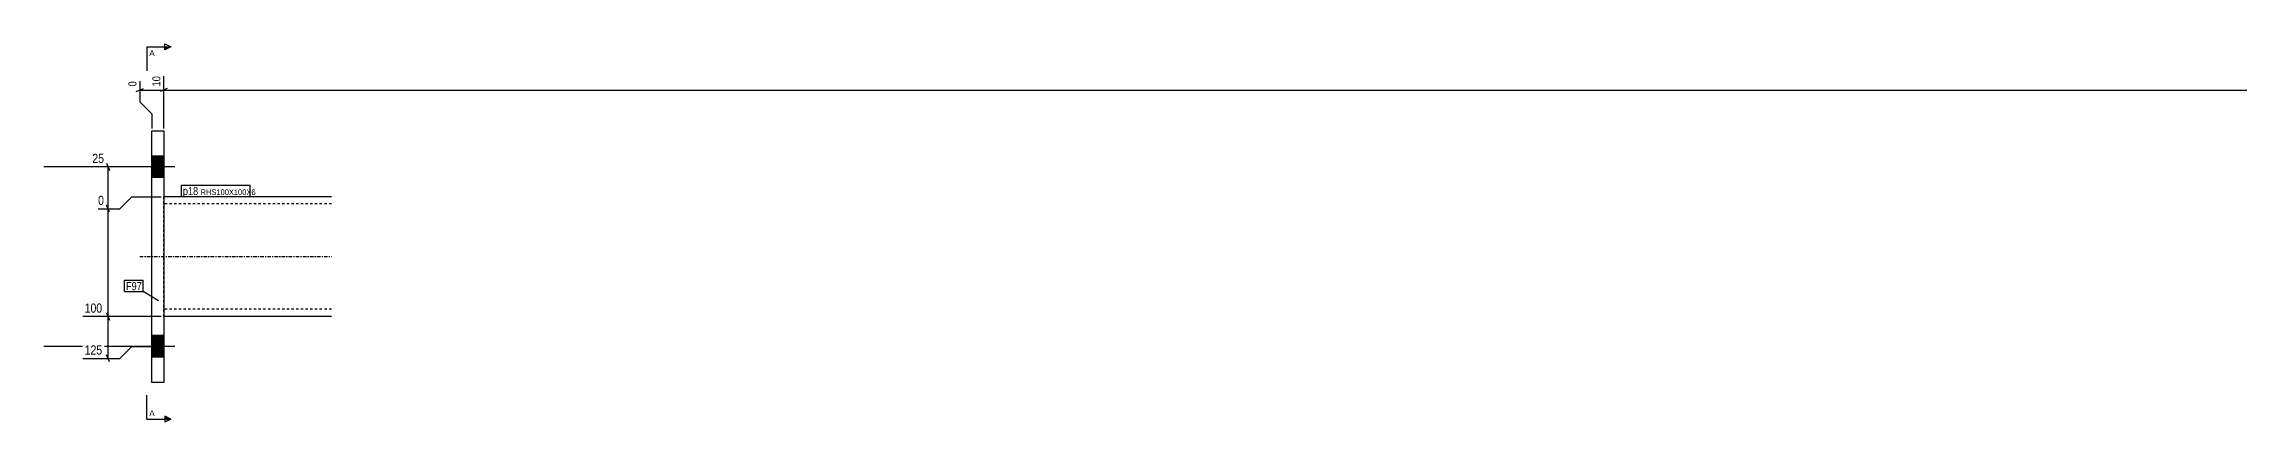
# Model space of a CAD drawing. Header units: millimetres. Extents: x 24 to 25853, y 3 to 1208.
# Drawn here: x 22189 to 24021, y 5 to 321 of the extents above; entities that cross this region are included whole.
import ezdxf

# ---------------------------------------------------------------- set-up
doc = ezdxf.new("R2010")
doc.units = ezdxf.units.MM
doc.linetypes.add('DXK_LINE_DOT2', pattern=[3.9198, 1.9599, -1.9599])
doc.linetypes.add('DXK_LINE_DOT3', pattern=[5.9187, 2.979, -0.9799, 0.9799, -0.9799])
for name, color, linetype in [('MÅLSÆTNING', 7, 'Continuous'), ('STÅL', 7, 'Continuous'), ('TEKST', 7, 'Continuous')]:
    doc.layers.add(name, color=color, linetype=linetype)
doc.styles.add('Arial', font='ARIAL.TTF', dxfattribs={"height": 0.2})
doc.styles.add('Arial Narrow', font='ARIALN.TTF', dxfattribs={"height": 0.2})

msp = doc.modelspace()

# ---------------------------------------------------------------- hatches: boundary and pattern name
at = {"layer": 'STÅL', "linetype": 'Continuous'}
for points in [[(22279, 227), (22279, 209), (22289, 209), (22289, 227)], [(22279, 77), (22279, 59), (22289, 59), (22289, 77)]]:
    msp.add_hatch(color=96, dxfattribs=at).paths.add_polyline_path(points)

# ---------------------------------------------------------------- linework, layer by layer
at = {"layer": 'MÅLSÆTNING', "color": 7, "linetype": 'Continuous'}
for p, q in [((22289, 250), (22289, 293.7)), ((22266, 280.9), (22272, 283.3)), ((22269, 289.4), (22269, 272.1)), ((22269, 282.1), (22289, 282.1)), ((22292, 283.3), (22286, 280.9)), ((22269, 272.1), (22279, 262.1)), ((22279, 262.1), (22279, 250)), ((22241.3, 221), (22243.7, 215)), ((22287, 218), (22229.4, 218)), ((22243.7, 180), (22241.3, 186)), ((22252.5, 183), (22262.5, 193)), ((22252.5, 183), (22262.5, 193)), ((22262.5, 193), (22287, 193)), ((22262.5, 193), (22287, 193)), ((22234.2, 183), (22252.5, 183)), ((22242.5, 93), (22242.5, 183)), ((22287, 93), (22221.6, 93)), ((22287, 93), (22221.6, 93)), ((22241.3, 96), (22243.7, 90)), ((22241.3, 96), (22243.7, 90)), ((22242.5, 58), (22242.5, 93)), ((22221.6, 58), (22252.5, 58)), ((22243.7, 55), (22241.3, 61)), ((22252.5, 58), (22262.5, 68)), ((22262.5, 68), (22287, 68))]:
    msp.add_line(p, q, dxfattribs=at)
at = {"layer": 'STÅL', "color": 2, "linetype": 'Continuous'}
for p, q in [((22279, 248), (22289, 248)), ((22279, 38), (22279, 248)), ((22289, 248), (22289, 38)), ((22429, 193), (22289, 193)), ((22429, 93), (22289, 93)), ((22289, 38), (22279, 38))]:
    msp.add_line(p, q, dxfattribs=at)
at = {"layer": 'STÅL', "color": 96, "linetype": 'Continuous'}
for p, q in [((22289, 227), (22279, 227)), ((22298.2, 218), (22189, 218)), ((22289, 209), (22279, 209)), ((22289, 77), (22279, 77)), ((22298.2, 68), (22189, 68)), ((22289, 59), (22279, 59))]:
    msp.add_line(p, q, dxfattribs=at)
at = {"layer": 'STÅL', "color": 7, "linetype": 'DXK_LINE_DOT2'}
for p, q in [((22289, 93), (22289, 193)), ((22429, 187), (22289, 187)), ((22429, 99), (22289, 99))]:
    msp.add_line(p, q, dxfattribs=at)
at = {"layer": 'STÅL', "color": 7, "linetype": 'DXK_LINE_DOT3'}
msp.add_line((22269, 143), (22429, 143), dxfattribs=at)

# ---------------------------------------------------------------- wipeouts: each hides what was drawn before it
at = {"color": 0, "linetype": 'Continuous'}
for points in [[(22281.4, 310.6), (22281.4, 315.6), (22277, 315.6), (22277, 310.6)], [(22281.4, 9.8), (22281.4, 14.8), (22277, 14.8), (22277, 9.8)]]:
    msp.add_wipeout(points, dxfattribs=at).dxf.layer = 'TEKST'

# ---------------------------------------------------------------- next in the draw order: hatches: boundary and pattern name
at = {"layer": 'TEKST', "linetype": 'Continuous'}
for points in [[(22290, 315.6), (22290, 318.1), (22295, 318.1)], [(22290, 7.3), (22290, 9.8), (22295, 7.3)]]:
    msp.add_hatch(color=30, dxfattribs=at).paths.add_polyline_path(points)

# ---------------------------------------------------------------- next in the draw order: linework, layer by layer
at = {"layer": 'TEKST', "color": 7, "linetype": 'Continuous'}
for p, q in [((22275, 318.1), (22295, 318.1)), ((22275, 7.3), (22275, 27.3)), ((22275, 7.3), (22295, 7.3))]:
    msp.add_line(p, q, dxfattribs=at)
at = {"layer": 'TEKST', "color": 30, "linetype": 'Continuous'}
for p, q in [((22290, 315.6), (22290, 320.6)), ((22290, 320.6), (22295, 318.1)), ((22295, 318.1), (22290, 315.6)), ((22295, 7.3), (22290, 9.8)), ((22290, 9.8), (22290, 4.8)), ((22295, 7.3), (22290, 4.8))]:
    msp.add_line(p, q, dxfattribs=at)

# ---------------------------------------------------------------- next in the draw order: texts
at = {"layer": 'TEKST', "color": 3, "linetype": 'Continuous', "style": 'Arial'}
for p in [(22277, 310.6), (22277, 9.8)]:
    msp.add_text('A', height=4.78, dxfattribs=at).set_placement(p)

# ---------------------------------------------------------------- next in the draw order: wipeouts: each hides what was drawn before it
at = {"color": 0, "linetype": 'Continuous'}
for points in [[(22287.6, 295.1), (22277.8, 295.1), (22277.8, 283.7), (22287.6, 283.7)], [(22267.6, 290.8), (22257.8, 290.8), (22257.8, 283.7), (22267.6, 283.7)], [(22240.7, 184.6), (22240.7, 195.8), (22232.6, 195.8), (22232.6, 184.6)], [(22239.3, 94.6), (22239.3, 105.8), (22221.4, 105.8), (22221.4, 94.6)], [(22239.3, 59.6), (22239.3, 70.8), (22221.4, 70.8), (22221.4, 59.6)]]:
    msp.add_wipeout(points, dxfattribs=at).dxf.layer = 'MÅLSÆTNING'
at = {"color": 0}
for points in [[(22317.7, 194.4), (22317.7, 201.4), (22305, 201.4), (22305, 194.4)], [(22270.7, 115), (22270.7, 122), (22257.5, 122), (22257.5, 115)]]:
    msp.add_wipeout(points, dxfattribs=at).dxf.layer = 'TEKST'

# ---------------------------------------------------------------- next in the draw order: linework, layer by layer
at = {"layer": 'MÅLSÆTNING', "color": 7, "linetype": 'Continuous'}
for p, q in [((22289, 250), (22289, 293.7)), ((22292, 283.3), (22286, 280.9)), ((22289, 282.1), (24554, 282.1)), ((22242.5, 183), (22242.5, 218)), ((22243.7, 180), (22241.3, 186)), ((22234.2, 183), (22252.5, 183))]:
    msp.add_line(p, q, dxfattribs=at)
at = {"layer": 'TEKST', "color": 7, "linetype": 'Continuous'}
msp.add_line((22275, 318.1), (22275, 298.1), dxfattribs=at)

# ---------------------------------------------------------------- next in the draw order: texts
at = {"layer": 'MÅLSÆTNING', "color": 3, "linetype": 'Continuous', "style": 'Arial Narrow'}
for s, p in [('10', (22286.2, 285.1)), ('0', (22266.2, 285.1))]:
    msp.add_text(s, height=6.68, rotation=90.0002, dxfattribs=at).set_placement(p)
for s, p in [('0', (22234.2, 186.2)), ('100', (22223, 96.2)), ('125', (22223, 61.2))]:
    msp.add_text(s, height=7.64, dxfattribs=at).set_placement(p)

# ---------------------------------------------------------------- next in the draw order: wipeouts: each hides what was drawn before it
at = {"color": 0}
for points in [[(22317.7, 194.4), (22317.7, 201.4), (22305, 201.4), (22305, 194.4)], [(22270.7, 115), (22270.7, 122), (22257.5, 122), (22257.5, 115)]]:
    msp.add_wipeout(points, dxfattribs=at).dxf.layer = 'TEKST'

# ---------------------------------------------------------------- next in the draw order: linework, layer by layer
at = {"layer": 'TEKST', "color": 7, "linetype": 'Continuous'}
for p, q in [((22303.8, 193.2), (22303.8, 202.6)), ((22256.3, 123.2), (22271.9, 123.2)), ((22256.3, 113.8), (22256.3, 123.2)), ((22256.3, 113.8), (22271.9, 113.8)), ((22271.9, 113.8), (22271.9, 123.2)), ((22284.6, 106.1), (22271.9, 113.8))]:
    msp.add_line(p, q, dxfattribs=at)

# ---------------------------------------------------------------- next in the draw order: texts
at = {"layer": 'TEKST', "color": 3, "style": 'Arial Narrow'}
msp.add_text('F97', height=6.68, dxfattribs=at).set_placement((22257.5, 115))

# ---------------------------------------------------------------- next in the draw order: wipeouts: each hides what was drawn before it
at = {"color": 0, "linetype": 'Continuous'}
msp.add_wipeout([(22240.7, 219.6), (22240.7, 230.8), (22227.8, 230.8), (22227.8, 219.6)], dxfattribs=at).dxf.layer = 'MÅLSÆTNING'
at = {"color": 0}
msp.add_wipeout([(22360, 194.4), (22360, 199.4), (22319.8, 199.4), (22319.8, 194.4)], dxfattribs=at).dxf.layer = 'TEKST'

# ---------------------------------------------------------------- next in the draw order: texts
at = {"layer": 'MÅLSÆTNING', "color": 3, "linetype": 'Continuous', "style": 'Arial Narrow'}
msp.add_text('25', height=7.64, dxfattribs=at).set_placement((22229.4, 221.2))

# ---------------------------------------------------------------- next in the draw order: wipeouts: each hides what was drawn before it
at = {"color": 0}
msp.add_wipeout([(22360, 194.4), (22360, 199.4), (22319.8, 199.4), (22319.8, 194.4)], dxfattribs=at).dxf.layer = 'TEKST'

# ---------------------------------------------------------------- next in the draw order: linework, layer by layer
at = {"layer": 'TEKST', "color": 7, "linetype": 'Continuous'}
for p, q in [((22303.8, 202.6), (22361.2, 202.6)), ((22361.2, 193.2), (22361.2, 202.6)), ((22303.8, 193.2), (22361.2, 193.2))]:
    msp.add_line(p, q, dxfattribs=at)

# ---------------------------------------------------------------- next in the draw order: texts
at = {"layer": 'TEKST', "color": 3, "style": 'Arial Narrow'}
for s, height, p in [('p18', 6.68, (22305, 194.4)), ('RHS100X100X6', 4.772, (22319.8, 194.4))]:
    msp.add_text(s, height=height, dxfattribs=at).set_placement(p)

doc.saveas('drawing.dxf')
